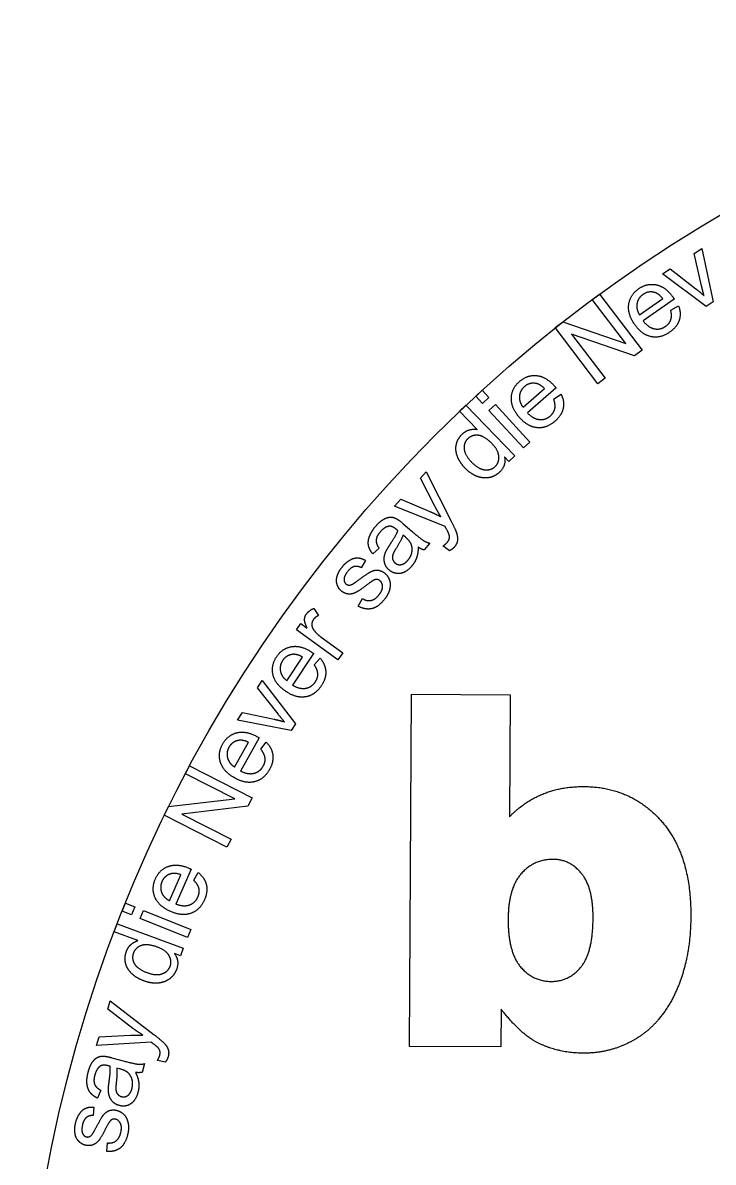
# Model space of a CAD drawing. Header units: centimetres. Extents: x -6 to 6, y -6 to 6.
# Drawn here: x -6 to -3.056, y 1.147 to 6 of the extents above; entities that cross this region are included whole.
import ezdxf

# ---------------------------------------------------------------- set-up
doc = ezdxf.new("R2010")
doc.units = ezdxf.units.CM
doc.header["$MEASUREMENT"] = 0
for name, color, linetype in [('cut v4_Sketch1', 7, 'Continuous'), ('cut v4_Sketch19', 7, 'Continuous'), ('cut v4_Sketch5', 7, 'Continuous')]:
    doc.layers.add(name, color=color, linetype=linetype)

msp = doc.modelspace()

# ---------------------------------------------------------------- linework, layer by layer
at = {"layer": 'cut v4_Sketch1'}
msp.add_circle((0, 0), 6, dxfattribs=at)
at = {"layer": 'cut v4_Sketch19'}
for p, q in [((-3.1371, 5.0177), (-3.1052, 5.0381)), ((-3.1063, 4.88), (-3.1371, 5.0177)), ((-3.1052, 5.0381), (-3.0574, 4.8107)), ((-3.2731, 4.9307), (-3.2404, 4.9516)), ((-3.2404, 4.9516), (-3.1309, 4.8671)), ((-3.0863, 4.7922), (-3.2731, 4.9307)), ((-3.572, 4.8215), (-3.5417, 4.8446)), ((-3.4293, 4.6341), (-3.572, 4.8215)), ((-3.5417, 4.8446), (-3.36, 4.6059)), ((-3.3712, 4.7563), (-3.2714, 4.8254)), ((-3.2224, 4.8226), (-3.3556, 4.7303)), ((-3.0574, 4.8107), (-3.0863, 4.7922)), ((-3.2378, 4.7763), (-3.2039, 4.7941)), ((-3.7297, 4.7014), (-3.6973, 4.7261)), ((-3.6973, 4.7261), (-3.4293, 4.6341)), ((-3.548, 4.4627), (-3.7297, 4.7014)), ((-3.3924, 4.5812), (-3.6605, 4.6733)), ((-3.6605, 4.6733), (-3.5177, 4.4858)), ((-3.36, 4.6059), (-3.3924, 4.5812)), ((-3.5177, 4.4858), (-3.548, 4.4627)), ((-4.0684, 4.4101), (-4.0412, 4.435)), ((-4.0412, 4.435), (-4.0126, 4.4038)), ((-3.8672, 4.3625), (-3.7756, 4.4421)), ((-3.7265, 4.4445), (-3.8489, 4.3383)), ((-3.7369, 4.3968), (-3.705, 4.4182)), ((-4.1376, 4.3454), (-4.1113, 4.3709)), ((-4.1113, 4.3709), (-3.9026, 4.1554)), ((-4.0397, 4.3789), (-4.0684, 4.4101)), ((-4.0126, 4.4038), (-4.0397, 4.3789)), ((-4.0125, 4.3491), (-3.9853, 4.374)), ((-3.9853, 4.374), (-3.8385, 4.2138)), ((-4.0627, 4.2681), (-4.1376, 4.3454)), ((-3.8656, 4.1889), (-4.0125, 4.3491)), ((-3.8385, 4.2138), (-3.8656, 4.1889)), ((-3.9272, 4.1316), (-3.9463, 4.1513)), ((-3.9026, 4.1554), (-3.9272, 4.1316)), ((-4.3049, 4.0604), (-4.2799, 4.0875)), ((-4.2799, 4.0875), (-4.1735, 3.8768)), ((-4.2433, 3.9404), (-4.3049, 4.0604)), ((-4.4149, 3.9412), (-4.388, 3.9703)), ((-4.199, 3.8541), (-4.4149, 3.9412)), ((-4.388, 3.9703), (-4.2648, 3.9182)), ((-4.3782, 3.866), (-4.3409, 3.8341)), ((-4.3686, 3.8087), (-4.3789, 3.8175)), ((-4.4811, 3.7617), (-4.5082, 3.7376)), ((-4.2642, 3.7837), (-4.2892, 3.7545)), ((-4.1807, 3.7511), (-4.2089, 3.7716)), ((-4.5385, 3.7099), (-4.557, 3.6786)), ((-4.5702, 3.515), (-4.552, 3.5471)), ((-4.7591, 3.5055), (-4.7387, 3.4753)), ((-4.8336, 3.4137), (-4.8143, 3.4406)), ((-4.657, 3.2869), (-4.8336, 3.4137)), ((-4.8143, 3.4406), (-4.7875, 3.4214)), ((-4.728, 3.3832), (-4.6356, 3.3169)), ((-4.7603, 3.3137), (-4.8506, 3.1791)), ((-4.6356, 3.3169), (-4.657, 3.2869)), ((-4.8746, 3.1977), (-4.807, 3.2984)), ((-4.7578, 3.2649), (-4.7327, 3.2939)), ((-4.9991, 3.1666), (-4.9792, 3.1988)), ((-4.9118, 3.0558), (-4.9991, 3.1666)), ((-4.9792, 3.1988), (-4.8377, 3.0145)), ((-5.0841, 3.0293), (-5.0636, 3.0624)), ((-5.0636, 3.0624), (-4.9284, 3.0336)), ((-4.8558, 2.9852), (-5.0841, 3.0293)), ((-4.8377, 3.0145), (-4.8558, 2.9852)), ((-5.0971, 2.8297), (-5.0371, 2.9352)), ((-4.9916, 2.9538), (-5.0718, 2.8129)), ((-4.9855, 2.9054), (-4.9626, 2.9361)), ((-5.3063, 2.8016), (-5.289, 2.8355)), ((-5.289, 2.8355), (-5.0219, 2.6989)), ((-5.0966, 2.6944), (-5.3063, 2.8016)), ((-5.3781, 2.6613), (-5.0966, 2.6944)), ((-5.0219, 2.6989), (-5.0404, 2.6627)), ((-5.3966, 2.6251), (-5.3781, 2.6613)), ((-5.1295, 2.4885), (-5.3966, 2.6251)), ((-5.0404, 2.6627), (-5.3221, 2.6297)), ((-5.3221, 2.6297), (-5.1122, 2.5224)), ((-5.1122, 2.5224), (-5.1295, 2.4885)), ((-5.2826, 2.3949), (-5.347, 2.2461)), ((-5.2713, 2.3474), (-5.2518, 2.3804)), ((-5.374, 2.26), (-5.3257, 2.3714)), ((-5.5758, 2.2159), (-5.5621, 2.2501)), ((-5.5621, 2.2501), (-5.5228, 2.2343)), ((-5.5228, 2.2343), (-5.5365, 2.2001)), ((-5.5365, 2.2001), (-5.5758, 2.2159)), ((-5.4991, 2.1851), (-5.4854, 2.2193)), ((-5.2974, 2.1042), (-5.4991, 2.1851)), ((-5.4854, 2.2193), (-5.2837, 2.1384)), ((-5.6103, 2.1277), (-5.5976, 2.162)), ((-5.5976, 2.162), (-5.3162, 2.058)), ((-5.2837, 2.1384), (-5.2974, 2.1042)), ((-5.5094, 2.0903), (-5.6103, 2.1277)), ((-5.3162, 2.058), (-5.3281, 2.0259)), ((-5.3281, 2.0259), (-5.3538, 2.0354)), ((-5.6378, 1.7984), (-5.627, 1.8336)), ((-5.5303, 1.7168), (-5.6378, 1.7984)), ((-5.627, 1.8336), (-5.44, 1.6897)), ((-5.6854, 1.6432), (-5.6738, 1.6812)), ((-5.4531, 1.6581), (-5.6854, 1.6432)), ((-5.6738, 1.6812), (-5.5402, 1.6875)), ((-5.6199, 1.5914), (-5.5724, 1.5787)), ((-5.4814, 1.5664), (-5.4914, 1.5293)), ((-5.392, 1.5732), (-5.4263, 1.5795)), ((-5.5864, 1.5439), (-5.5994, 1.5473)), ((-5.6675, 1.4528), (-5.6815, 1.4193)), ((-5.6968, 1.3812), (-5.7, 1.345)), ((-5.6411, 1.1918), (-5.6386, 1.2286))]:
    msp.add_line(p, q, dxfattribs=at)
msp.add_circle((0, 0), 6, dxfattribs=at)
for points in [[(-3.4165, 4.8008), (-3.4105, 4.8418), (-3.3735, 4.8675)], [(-3.3735, 4.8675), (-3.3377, 4.8923), (-3.2981, 4.8837)], [(-3.3063, 4.8513), (-3.3329, 4.8588), (-3.3559, 4.8428)], [(-3.2981, 4.8837), (-3.2585, 4.875), (-3.2278, 4.8308)], [(-3.1309, 4.8671), (-3.1132, 4.8535), (-3.0956, 4.8378)], [(-3.0956, 4.8378), (-3.1007, 4.8549), (-3.1063, 4.88)], [(-3.3559, 4.8428), (-3.3768, 4.8284), (-3.3813, 4.8045)], [(-3.2714, 4.8254), (-3.2891, 4.8466), (-3.3063, 4.8513)], [(-3.2278, 4.8308), (-3.2259, 4.8281), (-3.2224, 4.8226)], [(-3.3912, 4.7148), (-3.4224, 4.7599), (-3.4165, 4.8008)], [(-3.3813, 4.8045), (-3.3859, 4.7807), (-3.3712, 4.7563)], [(-3.2372, 4.7354), (-3.2314, 4.7523), (-3.2378, 4.7763)], [(-3.2039, 4.7941), (-3.1923, 4.7615), (-3.2018, 4.7325)], [(-3.3213, 4.663), (-3.361, 4.6712), (-3.3912, 4.7148)], [(-3.3556, 4.7303), (-3.3335, 4.702), (-3.3077, 4.6967)], [(-3.2595, 4.707), (-3.2429, 4.7185), (-3.2372, 4.7354)], [(-3.2018, 4.7325), (-3.2113, 4.7035), (-3.2424, 4.682)], [(-3.2424, 4.682), (-3.2816, 4.6548), (-3.3213, 4.663)], [(-3.3077, 4.6967), (-3.2819, 4.6915), (-3.2595, 4.707)], [(-3.9171, 4.4019), (-3.9156, 4.4433), (-3.8816, 4.4728)], [(-3.8816, 4.4728), (-3.8487, 4.5013), (-3.8084, 4.497)], [(-3.8084, 4.497), (-3.7681, 4.4927), (-3.7328, 4.4521)], [(-3.8615, 4.4502), (-3.8806, 4.4335), (-3.8826, 4.4094)], [(-3.8131, 4.464), (-3.8403, 4.4685), (-3.8615, 4.4502)], [(-3.7756, 4.4421), (-3.7954, 4.4612), (-3.8131, 4.464)], [(-3.7328, 4.4521), (-3.7307, 4.4496), (-3.7265, 4.4445)], [(-3.705, 4.4182), (-3.69, 4.3871), (-3.6963, 4.3573)], [(-3.8826, 4.3191), (-3.9186, 4.3605), (-3.9171, 4.4019)], [(-3.8826, 4.4094), (-3.8845, 4.3852), (-3.8672, 4.3625)], [(-3.7318, 4.3563), (-3.7279, 4.3737), (-3.7369, 4.3968)], [(-3.8489, 4.3383), (-3.8239, 4.3126), (-3.7977, 4.3102)], [(-3.7977, 4.3102), (-3.7715, 4.3077), (-3.7509, 4.3256)], [(-3.7509, 4.3256), (-3.7356, 4.3389), (-3.7318, 4.3563)], [(-3.6963, 4.3573), (-3.7026, 4.3274), (-3.7312, 4.3026)], [(-3.8076, 4.2752), (-3.8479, 4.2791), (-3.8826, 4.3191)], [(-3.7312, 4.3026), (-3.7672, 4.2713), (-3.8076, 4.2752)], [(-4.1516, 4.204), (-4.1459, 4.2292), (-4.1266, 4.2478)], [(-4.1266, 4.2478), (-4.1125, 4.2615), (-4.0957, 4.2662)], [(-4.1029, 4.2284), (-4.1205, 4.2113), (-4.1184, 4.1854)], [(-4.0579, 4.2428), (-4.0848, 4.2459), (-4.1029, 4.2284)], [(-4.0957, 4.2662), (-4.0789, 4.2709), (-4.0627, 4.2681)], [(-4, 4.2077), (-4.0311, 4.2398), (-4.0579, 4.2428)], [(-4.1467, 4.1521), (-4.1574, 4.1787), (-4.1516, 4.204)], [(-4.1184, 4.1854), (-4.1163, 4.1595), (-4.0863, 4.1285)], [(-3.9703, 4.1527), (-3.9719, 4.1786), (-4, 4.2077)], [(-4.1135, 4.1022), (-4.1361, 4.1256), (-4.1467, 4.1521)], [(-4.0863, 4.1285), (-4.0572, 4.0985), (-4.0302, 4.0959)], [(-3.986, 4.11), (-3.9686, 4.1268), (-3.9703, 4.1527)], [(-3.9463, 4.1513), (-3.9386, 4.1137), (-3.9674, 4.0858)], [(-4.0638, 4.0681), (-4.0903, 4.0782), (-4.1135, 4.1022)], [(-4.0302, 4.0959), (-4.0032, 4.0933), (-3.986, 4.11)], [(-3.9674, 4.0858), (-3.9861, 4.0677), (-4.0117, 4.0628)], [(-4.0117, 4.0628), (-4.0373, 4.058), (-4.0638, 4.0681)], [(-4.2172, 3.8957), (-4.2315, 3.9175), (-4.2433, 3.9404)], [(-4.4953, 3.8556), (-4.4772, 3.8767), (-4.4609, 3.8856)], [(-4.4609, 3.8856), (-4.4446, 3.8946), (-4.4317, 3.8944)], [(-4.4317, 3.8944), (-4.4189, 3.8941), (-4.4052, 3.8867)], [(-4.4052, 3.8867), (-4.3969, 3.882), (-4.3782, 3.866)], [(-4.2648, 3.9182), (-4.2413, 3.9085), (-4.2172, 3.8957)], [(-4.5215, 3.8131), (-4.5135, 3.8343), (-4.4953, 3.8556)], [(-4.4388, 3.8554), (-4.4575, 3.8528), (-4.4756, 3.8317)], [(-4.4079, 3.8427), (-4.425, 3.8574), (-4.4388, 3.8554)], [(-4.4339, 3.7782), (-4.4089, 3.8155), (-4.4008, 3.8363)], [(-4.4008, 3.8363), (-4.4064, 3.8414), (-4.4079, 3.8427)], [(-4.1946, 3.8456), (-4.1961, 3.8484), (-4.199, 3.8541)], [(-4.1821, 3.8187), (-4.1838, 3.825), (-4.1946, 3.8456)], [(-4.1735, 3.8768), (-4.1562, 3.8428), (-4.1513, 3.8282)], [(-4.5261, 3.7742), (-4.5296, 3.792), (-4.5215, 3.8131)], [(-4.4936, 3.7966), (-4.4948, 3.7813), (-4.4811, 3.7617)], [(-4.4756, 3.8317), (-4.4925, 3.8119), (-4.4936, 3.7966)], [(-4.3789, 3.8175), (-4.3857, 3.797), (-4.4074, 3.7628)], [(-4.3445, 3.7803), (-4.3501, 3.7929), (-4.3686, 3.8087)], [(-4.3409, 3.8341), (-4.3019, 3.8007), (-4.2901, 3.7936)], [(-4.2901, 3.7936), (-4.2782, 3.7865), (-4.2642, 3.7837)], [(-4.1922, 3.7849), (-4.1838, 3.7939), (-4.1818, 3.8021)], [(-4.1818, 3.8021), (-4.1798, 3.8103), (-4.1821, 3.8187)], [(-4.147, 3.7936), (-4.1493, 3.7785), (-4.1613, 3.7655)], [(-4.1513, 3.8282), (-4.1446, 3.8086), (-4.147, 3.7936)], [(-4.5082, 3.7376), (-4.5226, 3.7564), (-4.5261, 3.7742)], [(-4.4591, 3.7217), (-4.4575, 3.7358), (-4.451, 3.7497)], [(-4.451, 3.7497), (-4.4461, 3.7598), (-4.4339, 3.7782)], [(-4.4074, 3.7628), (-4.4197, 3.7434), (-4.4227, 3.7336)], [(-4.3585, 3.7104), (-4.3447, 3.7265), (-4.341, 3.7452)], [(-4.341, 3.7452), (-4.3373, 3.7638), (-4.3445, 3.7803)], [(-4.3144, 3.7663), (-4.3145, 3.7395), (-4.3214, 3.7204)], [(-4.2892, 3.7545), (-4.3017, 3.7576), (-4.3144, 3.7663)], [(-4.2089, 3.7716), (-4.1983, 3.7782), (-4.1922, 3.7849)], [(-4.1613, 3.7655), (-4.1685, 3.7577), (-4.1807, 3.7511)], [(-4.6398, 3.6804), (-4.6239, 3.7004), (-4.6061, 3.7109)], [(-4.6061, 3.7109), (-4.5883, 3.7215), (-4.5727, 3.7209)], [(-4.5727, 3.7209), (-4.5571, 3.7202), (-4.5385, 3.7099)], [(-4.4554, 3.6935), (-4.4606, 3.7076), (-4.4591, 3.7217)], [(-4.4379, 3.669), (-4.4501, 3.6794), (-4.4554, 3.6935)], [(-4.4227, 3.7336), (-4.4258, 3.7238), (-4.4231, 3.7148)], [(-4.4231, 3.7148), (-4.4205, 3.7058), (-4.4131, 3.6995)], [(-4.4131, 3.6995), (-4.402, 3.6899), (-4.3872, 3.692)], [(-4.3872, 3.692), (-4.3725, 3.6941), (-4.3585, 3.7104)], [(-4.3214, 3.7204), (-4.3282, 3.7014), (-4.3424, 3.6849)], [(-4.6623, 3.6277), (-4.662, 3.6384), (-4.6562, 3.6527)], [(-4.6562, 3.6527), (-4.6504, 3.6671), (-4.6398, 3.6804)], [(-4.6145, 3.6636), (-4.6302, 3.6437), (-4.6304, 3.63)], [(-4.5864, 3.6838), (-4.6011, 3.6804), (-4.6145, 3.6636)], [(-4.557, 3.6786), (-4.5717, 3.6871), (-4.5864, 3.6838)], [(-4.5648, 3.6294), (-4.5323, 3.6535), (-4.5175, 3.6614)], [(-4.5175, 3.6614), (-4.5027, 3.6694), (-4.4873, 3.6684)], [(-4.4873, 3.6684), (-4.4719, 3.6674), (-4.4571, 3.6557)], [(-4.4571, 3.6557), (-4.4427, 3.6442), (-4.4367, 3.6257)], [(-4.3915, 3.6545), (-4.4173, 3.6513), (-4.4379, 3.669)], [(-4.3424, 3.6849), (-4.3657, 3.6577), (-4.3915, 3.6545)], [(-4.6575, 3.6007), (-4.6631, 3.6136), (-4.6623, 3.6277)], [(-4.6406, 3.5788), (-4.652, 3.5878), (-4.6575, 3.6007)], [(-4.6304, 3.63), (-4.6306, 3.6163), (-4.6218, 3.6093)], [(-4.6218, 3.6093), (-4.6162, 3.6048), (-4.6089, 3.6048)], [(-4.6089, 3.6048), (-4.6014, 3.6046), (-4.5924, 3.6097)], [(-4.5924, 3.6097), (-4.5874, 3.6128), (-4.5648, 3.6294)], [(-4.533, 3.6056), (-4.5662, 3.5803), (-4.5818, 3.5727)], [(-4.4998, 3.6273), (-4.5083, 3.6245), (-4.533, 3.6056)], [(-4.4776, 3.6236), (-4.4874, 3.6314), (-4.4998, 3.6273)], [(-4.4816, 3.563), (-4.4658, 3.5829), (-4.4663, 3.5989)], [(-4.4663, 3.5989), (-4.4667, 3.6149), (-4.4776, 3.6236)], [(-4.4367, 3.6257), (-4.4306, 3.6071), (-4.4362, 3.5857)], [(-4.6127, 3.5669), (-4.6281, 3.5688), (-4.6406, 3.5788)], [(-4.5818, 3.5727), (-4.5974, 3.5651), (-4.6127, 3.5669)], [(-4.552, 3.5471), (-4.533, 3.5359), (-4.5151, 3.5396)], [(-4.5151, 3.5396), (-4.4973, 3.5433), (-4.4816, 3.563)], [(-4.4578, 3.5443), (-4.4841, 3.5111), (-4.5117, 3.5047)], [(-4.4362, 3.5857), (-4.4419, 3.5643), (-4.4578, 3.5443)], [(-4.7908, 3.4817), (-4.7799, 3.4968), (-4.7591, 3.5055)], [(-4.5117, 3.5047), (-4.5393, 3.4983), (-4.5702, 3.515)], [(-4.7986, 3.4582), (-4.7983, 3.4712), (-4.7908, 3.4817)], [(-4.7875, 3.4214), (-4.7989, 3.4452), (-4.7986, 3.4582)], [(-4.761, 3.458), (-4.768, 3.4482), (-4.7677, 3.4362)], [(-4.7387, 3.4753), (-4.7531, 3.469), (-4.761, 3.458)], [(-4.7677, 3.4362), (-4.7674, 3.4241), (-4.7593, 3.4133)], [(-4.7593, 3.4133), (-4.7469, 3.3968), (-4.728, 3.3832)], [(-4.9174, 3.3003), (-4.8931, 3.3365), (-4.8531, 3.3429)], [(-4.8489, 3.3098), (-4.8764, 3.3071), (-4.892, 3.2838)], [(-4.8531, 3.3429), (-4.813, 3.3493), (-4.7684, 3.3193)], [(-4.807, 3.2984), (-4.8312, 3.3117), (-4.8489, 3.3098)], [(-4.7684, 3.3193), (-4.7656, 3.3175), (-4.7603, 3.3137)], [(-4.9331, 3.2226), (-4.9425, 3.2629), (-4.9174, 3.3003)], [(-4.892, 3.2838), (-4.9062, 3.2627), (-4.9017, 3.2389)], [(-4.7422, 3.2271), (-4.7431, 3.245), (-4.7578, 3.2649)], [(-4.7327, 3.2939), (-4.71, 3.2678), (-4.7083, 3.2374)], [(-4.8781, 3.1517), (-4.9237, 3.1823), (-4.9331, 3.2226)], [(-4.9017, 3.2389), (-4.8972, 3.2151), (-4.8746, 3.1977)], [(-4.7527, 3.1925), (-4.7414, 3.2093), (-4.7422, 3.2271)], [(-4.7083, 3.2374), (-4.7066, 3.2069), (-4.7276, 3.1754)], [(-4.8506, 3.1791), (-4.8198, 3.1608), (-4.7938, 3.1654)], [(-4.7276, 3.1754), (-4.7542, 3.1358), (-4.7942, 3.129)], [(-4.7938, 3.1654), (-4.7678, 3.1699), (-4.7527, 3.1925)], [(-4.7942, 3.129), (-4.8341, 3.1222), (-4.8781, 3.1517)], [(-4.9284, 3.0336), (-4.9065, 3.0289), (-4.8838, 3.0223)], [(-4.8838, 3.0223), (-4.8959, 3.0356), (-4.9118, 3.0558)], [(-5.1473, 2.9289), (-5.1257, 2.9668), (-5.0863, 2.9761)], [(-5.0863, 2.9761), (-5.0468, 2.9855), (-5, 2.9588)], [(-5.1572, 2.8502), (-5.1695, 2.8898), (-5.1473, 2.9289)], [(-5.1208, 2.9143), (-5.1333, 2.8922), (-5.1271, 2.8688)], [(-5.0797, 2.9434), (-5.1069, 2.9386), (-5.1208, 2.9143)], [(-5.0371, 2.9352), (-5.0621, 2.9466), (-5.0797, 2.9434)], [(-5, 2.9588), (-4.9972, 2.9572), (-4.9916, 2.9538)], [(-4.9626, 2.9361), (-4.938, 2.9118), (-4.9341, 2.8815)], [(-5.1271, 2.8688), (-5.1209, 2.8454), (-5.0971, 2.8297)], [(-4.9672, 2.8688), (-4.9694, 2.8865), (-4.9855, 2.9054)], [(-4.9751, 2.8335), (-4.965, 2.8511), (-4.9672, 2.8688)], [(-4.9341, 2.8815), (-4.9301, 2.8512), (-4.9488, 2.8183)], [(-5.0972, 2.7836), (-5.1448, 2.8107), (-5.1572, 2.8502)], [(-5.0141, 2.8034), (-4.9885, 2.8098), (-4.9751, 2.8335)], [(-4.9488, 2.8183), (-4.9724, 2.7769), (-5.0118, 2.7671)], [(-5.0118, 2.7671), (-5.0511, 2.7574), (-5.0972, 2.7836)], [(-5.0718, 2.8129), (-5.0396, 2.797), (-5.0141, 2.8034)], [(-5.4346, 2.3532), (-5.4173, 2.3932), (-5.3791, 2.4068)], [(-5.3791, 2.4068), (-5.3409, 2.4203), (-5.2915, 2.399)], [(-5.2915, 2.399), (-5.2885, 2.3977), (-5.2826, 2.3949)], [(-5.2518, 2.3804), (-5.2248, 2.3589), (-5.2176, 2.3293)], [(-5.436, 2.274), (-5.4525, 2.3119), (-5.4346, 2.3532)], [(-5.4067, 2.3416), (-5.4168, 2.3183), (-5.408, 2.2957)], [(-5.369, 2.375), (-5.3955, 2.3673), (-5.4067, 2.3416)], [(-5.3257, 2.3714), (-5.3519, 2.38), (-5.369, 2.375)], [(-5.2491, 2.313), (-5.2532, 2.3304), (-5.2713, 2.3474)], [(-5.408, 2.2957), (-5.3993, 2.273), (-5.374, 2.26)], [(-5.2531, 2.2771), (-5.245, 2.2957), (-5.2491, 2.313)], [(-5.2176, 2.3293), (-5.2103, 2.2996), (-5.2254, 2.2648)], [(-5.369, 2.2142), (-5.4194, 2.236), (-5.436, 2.274)], [(-5.347, 2.2461), (-5.3133, 2.2338), (-5.2886, 2.2429)], [(-5.2886, 2.2429), (-5.2639, 2.2521), (-5.2531, 2.2771)], [(-5.2254, 2.2648), (-5.2443, 2.2211), (-5.2824, 2.2071)], [(-5.2824, 2.2071), (-5.3204, 2.1932), (-5.369, 2.2142)], [(-5.5383, 2.0744), (-5.5252, 2.0859), (-5.5094, 2.0903)], [(-5.5617, 1.9941), (-5.5675, 2.0193), (-5.5582, 2.0444)], [(-5.5582, 2.0444), (-5.5514, 2.0629), (-5.5383, 2.0744)], [(-5.4941, 2.0696), (-5.5196, 2.0607), (-5.5284, 2.0371)], [(-5.4267, 2.063), (-5.4686, 2.0785), (-5.4941, 2.0696)], [(-5.376, 2.0263), (-5.3887, 2.049), (-5.4267, 2.063)], [(-5.5349, 1.9495), (-5.556, 1.9688), (-5.5617, 1.9941)], [(-5.5284, 2.0371), (-5.5369, 2.0141), (-5.5238, 1.9917)], [(-5.5238, 1.9917), (-5.5107, 1.9693), (-5.4702, 1.9543)], [(-5.3718, 1.981), (-5.3634, 2.0036), (-5.376, 2.0263)], [(-5.3538, 2.0354), (-5.3306, 2.0048), (-5.3446, 1.9672)], [(-5.4833, 1.9188), (-5.5138, 1.9301), (-5.5349, 1.9495)], [(-5.4702, 1.9543), (-5.431, 1.9398), (-5.4055, 1.9492)], [(-5.4055, 1.9492), (-5.3801, 1.9585), (-5.3718, 1.981)], [(-5.3446, 1.9672), (-5.3536, 1.9428), (-5.3746, 1.9273)], [(-5.4238, 1.9096), (-5.452, 1.9072), (-5.4833, 1.9188)], [(-5.3746, 1.9273), (-5.3956, 1.9119), (-5.4238, 1.9096)], [(-5.4875, 1.6877), (-5.5098, 1.7013), (-5.5303, 1.7168)], [(-5.5402, 1.6875), (-5.5147, 1.6888), (-5.4875, 1.6877)], [(-5.4454, 1.6524), (-5.4481, 1.6543), (-5.4531, 1.6581)], [(-5.4225, 1.6336), (-5.4268, 1.6385), (-5.4454, 1.6524)], [(-5.44, 1.6897), (-5.4097, 1.6664), (-5.3989, 1.6554)], [(-5.3989, 1.6554), (-5.3844, 1.6407), (-5.38, 1.6261)], [(-5.4151, 1.6187), (-5.4169, 1.6269), (-5.4225, 1.6336)], [(-5.417, 1.5987), (-5.4134, 1.6104), (-5.4151, 1.6187)], [(-5.38, 1.6261), (-5.3756, 1.6114), (-5.3808, 1.5946)], [(-5.7208, 1.5313), (-5.7137, 1.5582), (-5.7029, 1.5733)], [(-5.7029, 1.5733), (-5.692, 1.5884), (-5.6803, 1.5937)], [(-5.6699, 1.5556), (-5.6856, 1.5452), (-5.6928, 1.5183)], [(-5.6803, 1.5937), (-5.6686, 1.5991), (-5.6532, 1.5983)], [(-5.6365, 1.5575), (-5.6583, 1.5633), (-5.6699, 1.5556)], [(-5.6532, 1.5983), (-5.6436, 1.5977), (-5.6199, 1.5914)], [(-5.6273, 1.5548), (-5.6346, 1.5569), (-5.6365, 1.5575)], [(-5.632, 1.4881), (-5.6256, 1.5325), (-5.6273, 1.5548)], [(-5.5724, 1.5787), (-5.5228, 1.5654), (-5.509, 1.5642)], [(-5.509, 1.5642), (-5.4953, 1.5629), (-5.4814, 1.5664)], [(-5.4263, 1.5795), (-5.4196, 1.5901), (-5.417, 1.5987)], [(-5.3808, 1.5946), (-5.3839, 1.5844), (-5.392, 1.5732)], [(-5.7262, 1.4816), (-5.7281, 1.5042), (-5.7208, 1.5313)], [(-5.6928, 1.5183), (-5.6995, 1.4932), (-5.6939, 1.4788)], [(-5.5994, 1.5473), (-5.5967, 1.5259), (-5.6015, 1.4856)], [(-5.5523, 1.5286), (-5.5628, 1.5376), (-5.5864, 1.5439)], [(-5.534, 1.4985), (-5.5387, 1.5169), (-5.5523, 1.5286)], [(-5.4914, 1.5293), (-5.5039, 1.5267), (-5.5192, 1.5291)], [(-5.5192, 1.5291), (-5.5076, 1.5048), (-5.5056, 1.4847)], [(-5.7134, 1.4446), (-5.7242, 1.4591), (-5.7262, 1.4816)], [(-5.6939, 1.4788), (-5.6883, 1.4645), (-5.6675, 1.4528)], [(-5.6351, 1.455), (-5.6351, 1.4662), (-5.632, 1.4881)], [(-5.6015, 1.4856), (-5.6042, 1.4628), (-5.6027, 1.4527)], [(-5.5527, 1.4305), (-5.5403, 1.4388), (-5.5348, 1.4595)], [(-5.5348, 1.4595), (-5.5293, 1.4801), (-5.534, 1.4985)], [(-5.5056, 1.4847), (-5.5036, 1.4645), (-5.5092, 1.4436)], [(-5.6815, 1.4193), (-5.7026, 1.43), (-5.7134, 1.4446)], [(-5.6303, 1.4263), (-5.635, 1.4397), (-5.6351, 1.455)], [(-5.6147, 1.4024), (-5.6256, 1.4128), (-5.6303, 1.4263)], [(-5.6027, 1.4527), (-5.6012, 1.4425), (-5.5949, 1.4356)], [(-5.5949, 1.4356), (-5.5886, 1.4286), (-5.5793, 1.4261)], [(-5.5793, 1.4261), (-5.565, 1.4223), (-5.5527, 1.4305)], [(-5.5092, 1.4436), (-5.5184, 1.409), (-5.5403, 1.3949)], [(-5.7582, 1.3529), (-5.7467, 1.3702), (-5.7324, 1.3763)], [(-5.7324, 1.3763), (-5.7181, 1.3825), (-5.6968, 1.3812)], [(-5.6569, 1.3466), (-5.647, 1.3602), (-5.6326, 1.366)], [(-5.6326, 1.366), (-5.6183, 1.3717), (-5.6, 1.3676)], [(-5.5884, 1.3879), (-5.6039, 1.392), (-5.6147, 1.4024)], [(-5.6, 1.3676), (-5.582, 1.3635), (-5.5685, 1.3494)], [(-5.5403, 1.3949), (-5.5621, 1.3809), (-5.5884, 1.3879)], [(-5.7781, 1.2788), (-5.7791, 1.2942), (-5.7754, 1.3108)], [(-5.7754, 1.3108), (-5.7697, 1.3357), (-5.7582, 1.3529)], [(-5.7287, 1.337), (-5.7405, 1.3276), (-5.7452, 1.3066)], [(-5.7, 1.345), (-5.7169, 1.3464), (-5.7287, 1.337)], [(-5.6857, 1.2973), (-5.6668, 1.333), (-5.6569, 1.3466)], [(-5.6262, 1.3236), (-5.6326, 1.3173), (-5.6467, 1.2896)], [(-5.6046, 1.3298), (-5.6168, 1.3326), (-5.6262, 1.3236)], [(-5.5837, 1.3124), (-5.591, 1.3267), (-5.6046, 1.3298)], [(-5.582, 1.2734), (-5.5763, 1.2981), (-5.5837, 1.3124)], [(-5.5685, 1.3494), (-5.5551, 1.3353), (-5.5509, 1.3135)], [(-5.5509, 1.3135), (-5.5467, 1.2918), (-5.5524, 1.2669)], [(-5.7729, 1.2535), (-5.7772, 1.2633), (-5.7781, 1.2788)], [(-5.7452, 1.3066), (-5.7509, 1.2819), (-5.7451, 1.2695)], [(-5.7451, 1.2695), (-5.7393, 1.257), (-5.7284, 1.2545)], [(-5.7148, 1.256), (-5.708, 1.2591), (-5.7021, 1.2676)], [(-5.7021, 1.2676), (-5.6989, 1.2726), (-5.6857, 1.2973)], [(-5.6467, 1.2896), (-5.6657, 1.2524), (-5.6764, 1.2388)], [(-5.6021, 1.2378), (-5.5876, 1.2489), (-5.582, 1.2734)], [(-5.5524, 1.2669), (-5.5618, 1.2256), (-5.5839, 1.2078)], [(-5.7569, 1.2313), (-5.7674, 1.2406), (-5.7729, 1.2535)], [(-5.7321, 1.2188), (-5.7463, 1.2221), (-5.7569, 1.2313)], [(-5.7019, 1.2202), (-5.7165, 1.2153), (-5.7321, 1.2188)], [(-5.7284, 1.2545), (-5.7214, 1.2529), (-5.7148, 1.256)], [(-5.6764, 1.2388), (-5.6872, 1.2252), (-5.7019, 1.2202)], [(-5.6386, 1.2286), (-5.6165, 1.2267), (-5.6021, 1.2378)], [(-5.5839, 1.2078), (-5.606, 1.1901), (-5.6411, 1.1918)]]:
    msp.add_open_spline(points, degree=2, dxfattribs=at)
at = {"layer": 'cut v4_Sketch5'}
for p, q in [((-4.3514, 1.6398), (-4.3427, 3.1398)), ((-4.3427, 3.1398), (-3.9222, 3.1374)), ((-3.9222, 3.1374), (-3.9252, 2.6176)), ((-3.9607, 1.7982), (-3.9616, 1.6376)), ((-3.9616, 1.6376), (-4.3514, 1.6398))]:
    msp.add_line(p, q, dxfattribs=at)
for points in [[(-3.7829, 2.715), (-3.7035, 2.7473), (-3.6073, 2.7467)], [(-3.6073, 2.7467), (-3.4088, 2.7456), (-3.2797, 2.6021)], [(-3.9252, 2.6176), (-3.8624, 2.6827), (-3.7829, 2.715)], [(-3.2797, 2.6021), (-3.1505, 2.4586), (-3.1521, 2.1916)], [(-3.737, 2.4364), (-3.8219, 2.4369), (-3.876, 2.3743)], [(-3.6171, 2.3754), (-3.6664, 2.436), (-3.737, 2.4364)], [(-3.876, 2.3743), (-3.9301, 2.3117), (-3.9308, 2.1838)], [(-3.5686, 2.1858), (-3.5678, 2.3147), (-3.6171, 2.3754)], [(-3.6204, 1.9779), (-3.5694, 2.0395), (-3.5686, 2.1858)], [(-3.1521, 2.1916), (-3.1531, 2.0135), (-3.2133, 1.8783)], [(-3.9308, 2.1838), (-3.9316, 2.0436), (-3.8793, 1.9804)], [(-3.8793, 1.9804), (-3.827, 1.9172), (-3.7461, 1.9167)], [(-3.7461, 1.9167), (-3.6714, 1.9163), (-3.6204, 1.9779)], [(-3.2133, 1.8783), (-3.2734, 1.7431), (-3.3786, 1.6767)], [(-3.8121, 1.6592), (-3.8804, 1.6965), (-3.9607, 1.7982)], [(-3.6118, 1.611), (-3.7213, 1.6116), (-3.8121, 1.6592)], [(-3.3786, 1.6767), (-3.4839, 1.6103), (-3.6118, 1.611)]]:
    msp.add_open_spline(points, degree=2, dxfattribs=at)

doc.saveas('drawing.dxf')
